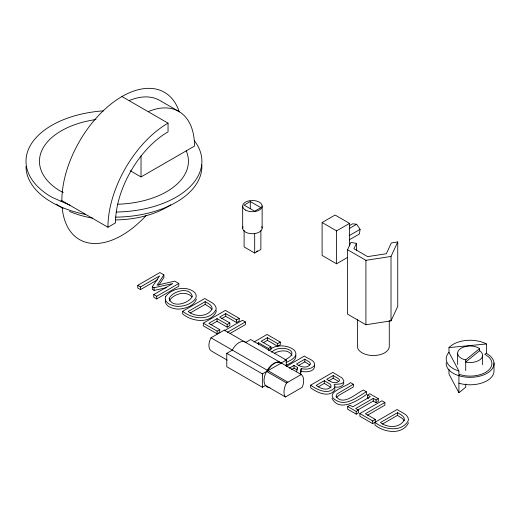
<?xml version="1.0" encoding="UTF-8"?>
<svg xmlns="http://www.w3.org/2000/svg" width="520" height="520" viewBox="0 0 520 520"><rect width="100%" height="100%" fill="white"/><g stroke="black" fill="none" stroke-linecap="round" stroke-linejoin="round"><path stroke-width="0.78" d="M349.2 225.758L352.612 223.789L356.655 224.269L360.068 229.359L359.437 233.961L349.206 239.869M300.242 374.004L301.184 368.57C305.663 369.694 311.474 369.369 314.49 365.404C315.608 359.944 307.365 358.813 304.421 356.025L286.468 366.392M300.644 374.354L301.184 368.57M296.511 371.904L297.401 367.341L294.047 365.404L289.315 368.141M165.633 299.26C163.404 306.481 173.894 309.381 179.368 309.082C185.809 308.425 193.967 305.897 196.378 299.26M408.519 422.728C402.662 435.234 384.072 432.731 374.978 424.957L374.978 422.279C384.072 430.047 402.662 432.549 408.519 420.043C408.304 414.096 400.991 412.451 397.072 409.519L372.665 423.625L359.86 416.228L359.86 413.55L381.953 400.79L384.891 402.487L384.891 405.171L367.497 415.214M169.195 301.093C173.244 293.833 185.738 290.186 191.939 296.829M356.466 243.341L353.964 248.729L367.64 256.627L386.321 253.734L391.326 242.951L397.741 241.956L397.741 306.377L391.014 320.866L365.918 324.753L347.549 314.145L347.549 249.724L350.909 242.476L356.466 243.341L356.466 250.608M391.014 320.866L391.014 256.445L397.741 241.956M286.293 366.385L286.293 360.094L250.679 339.528L245.648 342.44L245.18 342.004A12.363 7.137 -60 0 0 232.817 349.141L232.349 350.116L226.772 353.334L226.772 366.704L262.386 387.263L265.506 385.463L285.454 396.981L302.231 387.296L303.173 384.527A13.93 8.047 -60 0 0 301.204 374.51L224.308 330.115L211.01 337.792L210.087 339.716A12.363 7.137 -60 0 0 210.087 349.81L211.341 350.974L227.175 360.12M301.204 374.51L286.565 382.967L285.617 384.781A13.93 8.047 -60 0 0 285.012 396.481L285.454 396.981M458.906 375.719L459.635 374.589L465.231 375.785A21.795 12.584 0 0 0 487.864 370.819A21.795 12.584 0 0 0 488.572 356.837L484.77 354.185L486.388 353.412L486.388 343.96L448.975 347.607L448.975 352.365A23.913 13.806 0 0 0 458.906 371.026L458.906 392.73L465.712 387.205L465.712 384.026M137.774 285.331L159.874 272.571L163.878 274.885L157.099 285.175L174.727 281.151L178.808 283.504L178.808 286.189L156.709 298.942L153.77 297.245L153.77 294.567L172.809 283.575L154.095 287.729L152.321 286.702L159.562 275.925L140.524 286.917L137.774 285.331L137.774 288.015L140.524 289.594L157.521 279.786M158.788 285.285L163.878 277.57L163.878 274.885M336.486 397.26L339.573 394.921L353.36 386.965L353.36 384.28L350.422 382.584C347.848 386.191 322.94 392.581 335.849 400.218C346.444 406.9 357.637 396.507 366.399 391.813L366.399 394.491C358.059 400.406 339.241 412.75 332.007 398.333M465.712 359.885L479.583 348.621L478.92 348.121A12.467 7.202 0 0 0 460.207 348.829A12.467 7.202 0 0 0 463.866 359.444L465.712 359.885L465.712 370.617M479.583 350.747L465.712 362.011L466.875 362.284A12.467 7.202 0 0 0 479.993 359.716A12.467 7.202 0 0 0 480.903 351.735L479.583 350.747L479.583 348.621M269.399 350.058C280.423 338.988 311.662 352.293 286.013 362.44M271.726 352.281C279.149 343.512 303.869 350.766 284.928 359.899M60.866 201.201L61.854 200.636A85.001 49.075 -60 0 1 112.82 102.609A85.001 49.075 -60 0 1 179.283 111.982M130.13 170.651L141.031 176.95L194.513 146.075A75.627 43.667 -60 0 0 148.382 111.54M61.854 200.636L107.939 227.24L115.492 222.885A74.321 42.907 -60 0 1 168.044 131.859L168.044 123.142L121.953 96.531M250.302 201.546L244.101 205.127L254.683 211.231L260.877 207.656L250.302 201.546L250.302 208.644M153.77 294.567L156.709 296.264L178.808 283.504M256.373 251.602L257.615 250.887M244.101 230.321L244.101 246.922L254.683 253.032L260.877 249.451L260.877 230.477M347.503 257.478L336.583 263.789L322.108 255.431L322.108 222.521L335.075 215.033L349.55 223.392L349.55 245.863M182.696 311.259L204.789 298.506C208.708 301.438 216.021 303.082 216.229 309.03C210.373 321.536 191.789 319.033 182.696 311.259L182.696 313.944C191.789 321.718 210.373 324.22 216.229 311.714L216.06 310.349M205.205 301.659L188.156 311.5C195.091 317.083 207.883 317.337 212.192 308.627C212.03 304.87 207.903 303.381 205.205 301.659L205.205 304.343L190.203 313.001M322.108 222.521L336.583 230.88L349.55 223.392M349.154 228.599L356.655 224.269M349.154 235.658L360.068 229.359M210.906 324.851L217.061 321.295L227.194 327.145L229.808 325.637L229.808 322.959L227.194 324.467L217.061 318.611L208.852 323.349L219.733 329.628L219.733 332.312L217.119 333.821L203.307 325.845L203.307 323.161L225.4 310.408L239.213 318.383L239.213 321.067L236.607 322.575L225.725 316.29L221.689 318.624M239.213 318.383L236.607 319.891L225.725 313.612L219.674 317.103L229.808 322.959M203.307 323.161L217.119 331.136L219.733 329.628M224.497 330.616L242.45 320.249L245.388 321.945L245.388 324.63L230.081 333.469M227.299 332.391L245.388 321.945M253.948 342.037L267.065 334.464L280.293 342.095L280.293 344.779L277.68 346.288L267.397 340.347L263.237 342.751M257.218 343.538L258.55 342.771L268.405 348.459L271.017 346.95L271.017 349.635M280.293 342.095L277.68 343.603L267.397 337.668L261.163 341.263L271.017 346.95M226.772 353.334L262.386 373.893L286.293 360.094M304.831 359.177L296.491 363.994C300.235 367.133 307.58 368.966 310.577 363.994L309.634 362.147L304.831 359.177L304.831 361.862L298.578 365.476M291.343 369.649L294.047 368.089L297.401 370.026M310.681 385.157L332.774 372.398L342.017 377.916L343.837 380.666C344.266 386.282 330.759 382.623 334.796 385.781L334.906 387.225C329.069 395.538 317.012 389.883 310.681 385.157L310.681 387.835C317.012 392.568 329.069 398.223 334.906 389.909L334.796 388.459M324.285 380.692L316.127 385.404C320.209 388.31 326.885 391.404 330.974 386.802L330.909 385.177L329.862 384.026L324.285 380.692L324.285 383.376L318.168 386.906M333.203 375.544L326.736 379.275C330.291 381.674 335.693 384.793 339.385 380.848L339.456 379.815L338.357 378.619L333.203 375.544L333.203 378.228L328.679 380.841M353.36 384.28L337.188 393.835L335.985 396.214C343.194 406.835 356.519 392.762 363.46 390.117L366.399 391.813M357.779 409.994L373.256 401.057L376.077 402.688L378.332 401.382L378.332 398.697L376.077 400.004L373.256 398.372L355.674 408.525L358.495 410.156L358.495 412.834L356.239 414.141L347.659 409.188L347.659 406.504L349.915 405.204L352.736 406.829L370.318 396.675L367.497 395.05L367.497 397.735L368.628 398.385M367.497 395.05L369.753 393.75L378.332 398.697M347.659 406.504L356.239 411.457L358.495 410.156M384.891 402.487L365.404 413.738L375.278 419.432L375.278 422.116M359.86 413.55L372.665 420.94L375.278 419.432M397.488 412.672L380.438 422.519C387.374 428.097 400.166 428.356 404.476 419.64C404.313 415.883 400.192 414.394 397.488 412.672L397.488 415.356L382.486 424.021M274.378 353.347C279.591 350.259 288.762 349.154 292 355.426M286.013 365.125C290.16 363.396 296.445 360.646 295.88 355.251M152.321 286.702L152.321 289.38L154.095 290.413L166.576 287.638M347.549 249.724L365.918 260.332L391.014 256.445M334.626 387.036C337.844 387.524 342.829 387.023 343.837 383.351L343.551 382.33M301.184 371.254C305.487 372.515 314.853 372.008 314.567 365.924M69.973 205.238L51.759 197.171A87.945 50.772 0 0 1 30.862 144.619A87.945 50.772 0 0 1 103.656 110.838M63.264 192.426L59.742 190.769A74.49 43.011 0 0 1 95.973 119.528M178.847 111.449L159.77 100.438A75.627 43.667 -60 0 0 129.305 100.529M333.203 378.228L338.357 381.303M205.205 304.343L210.457 307.736L211.939 309.771M304.831 361.862L309.634 364.832M397.488 415.356L402.74 418.75L404.228 420.791M324.285 383.376L329.862 386.711L330.909 387.862M211.01 337.792L267.267 370.272M287.911 382.187L267.963 370.675L268.431 369.7A12.363 7.137 -60 0 1 274.612 363.175C276.582 362.115 279.403 361.329 281.262 362.999L279.318 362.167L277.004 362.206L274.482 363.097A13.93 8.047 -60 0 0 267.351 370.045L265.668 373.262A13.93 8.047 -60 0 0 265.064 384.963L266.507 386.594A13.93 8.047 -60 0 0 269.958 387.498M266.617 371.449L286.565 382.967M224.308 330.115L225.232 330.974M186.134 150.91L186.433 151.359A74.49 43.011 0 0 1 117.423 204.23M448.975 352.365L458.906 371.026M458.906 392.73L448.975 374.062L448.975 369.207M494 363.019L494 370.487A23.913 13.806 0 0 1 458.906 383.188M482.573 355.335L482.573 364.728M457.632 353.21L457.632 364.462M389.279 320.365L389.279 345.917A15.938 9.204 0 0 1 374.069 355.524A15.938 9.204 0 0 1 357.435 346.743L357.435 319.592M376.077 400.004L376.077 402.688M373.256 398.372L373.256 401.057M372.665 420.94L372.665 423.625M365.918 260.332L365.918 324.753M356.239 411.457L356.239 414.141M336.583 230.88L336.583 263.789M297.401 367.341L297.401 368.687M294.047 365.404L294.047 368.089M277.68 343.603L277.68 346.288M268.405 348.459L268.405 350.474M267.397 337.668L267.397 340.347M262.386 373.893L262.386 387.263M262.132 206.037L262.132 228.072M258.55 342.771L258.55 344.786M254.683 233.266L254.683 253.032M242.671 206.141L242.671 228.176M236.607 319.891L236.607 322.575M227.194 324.467L227.194 327.145M225.725 313.612L225.725 316.29M217.061 318.611L217.061 321.295M217.119 331.136L217.119 333.821M156.709 296.264L156.709 298.942M154.095 287.729L154.095 290.413M141.031 155.909L141.031 176.95M140.524 286.917L140.524 289.594M486.388 353.412A23.913 13.806 0 0 1 478.901 376.363A23.913 13.806 0 0 1 446.245 362.583M448.975 347.607A23.913 13.806 0 0 1 486.388 343.96M261.775 226.616A9.731 5.616 0 0 1 252.493 233.74A9.731 5.616 0 0 1 242.977 226.72M194.474 140.862A87.945 50.772 0 0 1 116.305 212.024M201.844 164.834A87.945 50.772 0 0 1 115.518 217.152M85.495 214.428A87.945 50.772 0 0 1 26 166.387M146.075 215.572A85.001 49.075 -60 0 1 62.147 207.363M107.939 227.24A85.001 49.075 -60 0 1 168.044 123.142M170.69 204.783A74.49 43.011 0 0 1 115.791 219.921M92.553 218.12A74.49 43.011 0 0 1 69.453 211.419M63.018 208.312A74.49 43.011 0 0 1 56.186 204.087M169.195 298.409C171.659 308.522 188.936 303.673 192.342 296.355C189.858 286.253 172.562 291.057 169.195 298.409M165.633 296.575C163.345 302.731 171.795 305.851 176.566 306.325C183.677 306.761 191.633 304.135 195.864 298.168C198.094 292 189.631 288.88 184.847 288.431C177.762 288.034 169.871 290.654 165.633 296.575M245.583 210.1A9.731 5.616 0 0 0 261.82 207.493A9.731 5.616 0 0 0 249.795 200.675A9.731 5.616 0 0 0 245.583 210.1"/></g></svg>
